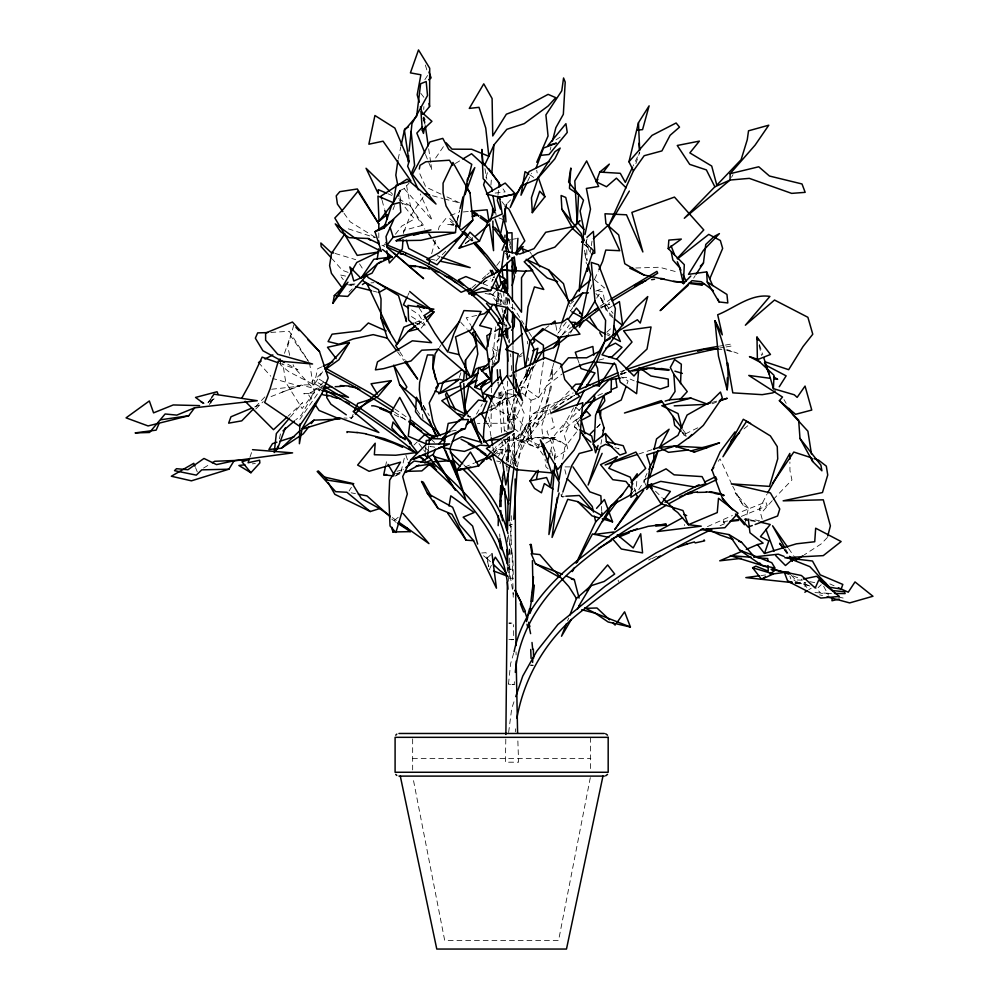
<?xml version="1.0" encoding="UTF-8"?>
<svg xmlns="http://www.w3.org/2000/svg" width="999" height="999" viewBox="0 0 999 999"><rect width="100%" height="100%" fill="white"/><g stroke="black" fill="none" stroke-linecap="round" stroke-linejoin="round"><path stroke-width="0.75" stroke-dasharray="5 3.75" d="M378.796 237.874L378.796 231.643M507.542 381.231L507.879 430.644M509.652 540.571L509.69 569.318L511.238 569.23L509.815 569.155M509.69 569.318L509.715 563.211M513.449 440.447L513.161 421.216M514.61 461.113L514.622 447.714M528.483 425.249L528.084 423.876L529.707 425.224M496.615 303.421L496.64 298.738L499.488 293.419M514.635 447.477L514.685 440.347M514.785 461.063L514.835 453.858M511.226 520.716L511.288 515.472M491.346 404.957L491.008 426.486L488.336 416.233M491.533 392.644L491.608 388.024M513.474 467.32L513.498 453.896M507.33 541.995L507.467 534.365M505.806 739.11L505.432 762.2L518.581 762.2L517.807 739.235M511.126 526.598L510.976 540.584M552.235 373.901L552.072 367.407L551.398 379.22M805.007 586.763L805.144 582.654L795.154 582.941M498.039 302.085L498.663 293.531M510.951 554.882L511.163 548.863M528.334 360.602L528.434 357.942M501.011 398.439L501.048 397.427L499.987 397.939L501.011 398.439L500.549 392.132L500.849 395.841L500.761 394.767M532.479 665.222L530.519 665.159L533.266 665.284L532.479 665.222L532.617 662.437M497.802 301.985L498.414 293.431M423.738 109.49L423.888 106.581M425.624 451.298L425.874 446.665M636.775 481.368L636.338 488.986L633.329 491.845M531.655 440.184L531.63 434.652M596.84 427.609L600.012 424.413L600.199 421.391M566.108 445.179L560.626 441.483M552.36 379.333L552.709 373.926M403.434 233.466L403.658 230.357L422.102 225.462L424.812 229.133M490.934 185.052L491.508 177.335M522.29 393.094L530.968 400.249L527.584 442.507L546.853 385.639L561.962 374.051M554.682 460.064L555.344 452.41L546.928 431.281L554.333 427.435L548.688 404.807L541.645 426.098L543.056 439.66M492.182 364.922L495.229 332.879M495.367 331.356L495.804 326.773M513.636 653.284L510.639 663.561L508.479 684.09L514.148 684.677L514.435 681.605M497.452 297.515L498.501 288.998M498.039 194.73L498.501 190.31M428.184 450.249L428.708 445.879M515.297 731.842L515.659 728.795M526.61 369.543L525.586 375.774L526.66 375.999L528.071 366.97M508.628 732.467L511.738 708.366L514.235 701.023M554.52 458.429L555.344 452.41M517.395 467.02C520.292 452.247 522.015 436.238 530.394 423.364L529.145 424.65L531.368 422.602L530.132 421.391L531.343 420.154C518.518 431.318 517.857 450.224 514.273 465.734M590.172 253.159L591.096 247.128M591.321 245.629L592.007 241.109M526.66 375.999L527.272 372.39M550.599 391.021L551.498 385.689M562.749 459.09L564.847 447.177L578.221 429.757M491.87 281.706L492.02 280.869M600.911 444.118L601.76 439.622M590.309 777.634L558.578 940.421L444.692 940.421L412.949 777.634M511.638 429.395L518.056 397.327M520.504 385.102L521.116 382.043L533.141 366.383M279.445 438.811L280.657 432.867M549.425 390.909L550.549 385.539M510.239 463.836L515.646 438.186L530.681 423.276L545.791 406.256L574.675 395.429L551.573 409.59L570.404 389.81M385.864 464.685L386.476 461.788M398.151 159.178L400.749 147.128M515.596 396.029L513.436 401.498L509.24 418.943L509.84 419.255L512.075 419.73L515.934 403.034L518.194 397.252M514.16 427.36L513.848 414.36M401.086 471.553L405.007 455.169M723.813 522.739L723.451 520.854L723.813 522.739L728.121 521.64M744.792 523.364L748.476 508.054L735.189 492.744L743.231 505.519L748.476 508.054M533.541 366.271L524.725 397.902L527.797 385.464L527.422 386.888M549.825 391.096L546.74 402.397L539.36 419.293M457.142 220.255L459.715 210.002M550.162 150.025L550.924 147.04M506.98 304.707L508.578 298.801M529.383 366.983L525.774 380.144L521.116 382.043L519.468 386.401M431.668 253.671L435.414 240.222M438.349 229.758L439.173 226.761L447.527 216.433M457.255 220.404L459.64 211.838M293.768 325.187L287.687 346.466L289.947 356.356M507.042 460.539L510.539 450.586L493.856 448.888L491.845 451.161M553.796 363.224L548.688 380.869L559.54 368.181M550.274 451.873L553.346 441.446L552.31 437.999L566.133 421.316L569.18 425.199L564.373 435.252L567.819 449.225L555.744 457.617M548.863 397.44L545.154 408.666M384.503 243.968L383.828 245.679M506.63 460.289L510.139 450.399M546.216 402.272L547.839 397.065M485.939 177.447L488.761 168.694M506.218 460.214L507.017 457.742M492.532 280.569L492.907 279.458M562.362 493.531L561.376 496.453L563.936 497.602M492.395 279.732L492.619 279.071M635.876 163.611L639.76 152.073L633.191 165.846M492.907 280.032L493.131 279.358M515.359 465.646C521.59 445.779 533.329 427.172 549.025 413.449M250.05 456.955L251.536 452.597M459.29 377.51L461.088 372.24M561.263 324.338L558.316 332.917L566.47 321.753M284.465 353.346L290.559 335.714L307.754 360.314M493.943 452.472L499.338 444.393L514.223 433.354L506.181 443.144L493.943 452.472L496.028 446.528M492.907 365.259L496.878 354.183M627.022 383.891L628.084 380.956L621.503 376.96M511.838 464.635C521.59 433.791 544.23 407.367 573.151 392.907M393.032 209.665L394.543 205.557M403.896 231.893L409.29 217.957L425.174 193.806M520.454 391.471L523.264 384.253L531.643 369.393L535.389 364.76M587.162 238.886L585.751 242.495L590.159 253.022M519.368 386.463L529.645 367.482M567.582 620.854L568.681 618.056M539.41 443.981L537.837 447.952L517.707 440.422L510.464 434.802M353.122 414.31L351.411 418.394L343.993 417.982M522.964 401.998L515.359 419.717L505.182 389.847L509.203 423.214L477.435 423.364M209.428 404.558L212.3 398.077M531.406 367.445L525.774 380.144L533.304 366.546M592.17 284.678L590.309 288.811L594.555 289.872M594.63 279.183L598.339 270.929M570.579 333.054L572.439 329.058M407.829 295.454L409.078 292.794M493.169 277.759L494.293 276.673L494.305 277.397L493.668 277.035M527.547 181.493L531.48 173.252M645.841 485.289L643.793 480.157L647.015 473.414M576.186 406.93L570.142 419.418L580.943 408.416M491.358 565.322L489.385 569.393L492.145 570.429M499.475 299.438L501.398 301.211L501.835 300.324L499.9 298.539M496.765 453.946L509.702 450.299L515.646 438.186L518.219 438.773L530.681 423.276M499.999 463.736L501.923 459.865M502.559 458.578L507.067 449.55L516.895 466.87M542.882 413.648L537.35 424.188L536.101 423.464L538.748 418.781M762.2 519.155L759.377 508.978L766.932 494.268M573.601 407.804L560.277 432.217L579.507 417.033M731.53 177.322L733.004 174.613M210.739 403.296L213.549 398.164M507.467 259.528L509.69 255.619M309.478 362.774L314.423 392.295L301.436 414.96L295.667 419.942M476.486 414.098L482.355 403.946M545.791 406.256L533.104 413.598L518.219 438.773L524.15 413.111L515.009 394.218L494.418 408.254L507.305 414.872L508.991 430.494M596.703 298.127L599.063 294.156L606.093 310.09L612.737 316.258M499.163 338.299L497.115 341.67L497.877 351.411M638.773 489.685L646.94 476.71M424.862 79.67L428.196 74.525M349.051 491.021L351.411 487.375M693.631 278.122L695.267 275.599M322.327 386.825L299.837 419.38M488.848 410.352L496.128 407.567L506.068 396.903L510.139 429.345M439.41 347.402L441.108 344.83M255.756 409.003L263.261 401.598M572.852 307.492L570.404 311.101L569.667 305.582M435.651 158.017L443.481 146.566M546.853 385.639L538.548 397.739L530.968 400.249M562.362 334.952L569.318 324.85M498.339 456.168L499.937 453.908M579.795 419.617L574.55 427.023L577.859 430.032M210.839 398.676L207.655 403.171L205.07 402.697M718.256 461.301L720.042 458.816L732.042 484.815M314.423 392.295L302.135 408.554L285.776 382.392L282.804 363.474M496.815 265.459L500.387 260.727M395.454 234.228L401.773 226.049L414.485 218.993L398.376 198.976M421.191 328.097L425.761 322.315M491.333 359.815L496.853 352.897M495.467 291.209L491.745 295.766L498.089 303.334M211.413 398.601L207.655 403.171L216.284 397.465M290.484 416.933L302.597 402.672L288.049 416.183M264.872 396.915L254.533 407.817M772.239 500.661L762.249 511.975L759.377 508.978M773.238 499.525L791.932 479.945L789.959 470.641L789.884 462.025M353.396 416.171L351.411 418.394L347.565 415.734M400.112 190.497L404.158 188.611L409.016 183.192M507.492 203.234L510.564 199.862M490.497 359.64L496.74 352.872M521.828 441.371L520.654 440.884L521.016 442.232L530.332 438.037M827.397 537.437L821.253 543.856L804.345 554.807M349.063 292.083L352.272 288.861M436.051 260.876L446.79 250.175M414.023 445.017L417.37 441.77M596.99 427.335L600.012 424.413M818.094 587.674L821.24 584.702M518.956 356.168L524.587 350.911M620.279 373.988L624.737 369.83M323.751 382.018L314.81 390.322L294.218 367.445L293.094 364.685M488.748 566.633L486.825 558.354L490.959 554.57M606.768 332.217L611.388 328.009M570.404 303.946L573.751 300.974M499.4 339.648L497.115 341.67L499.6 339.81M472.028 287.637L476.623 283.666M482.38 278.721L485.826 275.749M486.975 274.762L489.273 272.777M490.347 411.113L504.77 398.876L516.183 395.104L504.47 392.957L496.128 407.567L492.669 402.572M562.325 334.677L571.478 327.197M482.979 283.516L487.612 279.658M568.344 333.216L572.927 329.483M553.683 409.602L563.011 401.91L573.876 395.991M743.943 428.921L748.351 425.287M398.239 517.282L393.469 521.153L396.241 522.564M493.893 454.757L500.861 449.113L501.885 456.58M465.247 243.319L472.564 237.525M396.178 475.174L403.334 469.518M545.267 328.509L548.938 325.686M579.67 417.457L576.061 420.254L574.55 427.023L578.508 429.083M416.633 325L424.063 319.393M417.495 324.425L423.464 319.98M465.309 243.631L472.714 238.212M452.684 224.65L447.44 224.375L453.608 225.374M600.049 306.293L611.126 298.888M600.998 308.279L609.565 302.585M555.981 139.86L560.988 136.576M612.15 306.218L606.093 310.09L603.034 291.983L595.966 290.222M808.653 589.822L811.2 588.224M203.521 468.081L209.753 464.298M455.357 163.486L461.588 159.74M540.496 446.366L537.837 447.952L516.87 438.673L505.157 439.498M545.816 443.181L555.132 437.637L534.228 437.599L517.707 440.422L503.833 439.91M482.904 282.655L490.646 278.172M528.084 424.962L529.02 424.425M488.948 407.879L504.77 398.876M648.613 560.014L651.323 558.528M322.427 386.351L308.004 393.956L313.112 401.573M684.64 524.562L684.465 525.524M643.793 480.157L646.578 478.746M707.417 526.635L732.379 515.509M697.752 427.809L683.516 434.827L682.03 432.192M652.185 558.503L658.741 555.269M620.704 374.8L626.011 372.277M521.016 442.232L529.532 438.748L542.232 437.35M519.355 357.03L522.002 355.781M394.992 476.123L402.035 472.802M600.511 307.392L609.74 304.133L602.11 306.506M321.79 366.833L317.62 368.768L314.185 384.752L300.949 384.99L269.118 397.315M720.117 525.686L727.122 522.577M597.889 395.504L604.707 392.557M464.81 467.07L474.5 462.962M254.633 406.955L261.588 404.058M741.258 516.421L767.207 505.706L765.783 501.985L739.335 512.599M414.835 322.702L423.089 319.33M712.162 403.771L716.37 402.185M595.691 291.109L604.47 287.887L594.005 279.221M450.349 215.409L458.828 212.35M620.554 371.665L624.912 370.142M621.603 374.088L627.372 372.078M516.458 395.092L503.334 399.563L496.103 397.402M318.244 390.384L320.679 389.26M281.955 392.108L299.837 386.138L300.949 384.99L320.267 390.022M638.761 453.996L651.935 449.7M620.766 374.051L626.023 372.515M712.349 402.36L716.82 401.136M598.963 360.102L606.293 358.154M396.978 471.253L402.872 469.68M508.641 375.949L512 375.911L511.276 364.061M510.139 376.398L512 375.911M501.835 300.324L500.924 300.549L501.398 301.211M476.748 315.422L466.208 317.769L470.979 325.462M533.104 413.598L550.149 409.89M512.025 389.41L504.782 390.959L503.459 386.588M520.716 387.55L523.613 386.925L538.548 397.739L543.556 360.676M451.573 431.118L456.143 430.269M723.226 521.803L727.684 520.966M719.355 346.141L723.85 345.354M725.361 345.08L731.355 344.018L731.705 345.966L725.674 347.015M719.63 348.064L724.163 347.277M507.679 240.122L510.601 239.61M512.062 239.36L516.446 238.611M621.815 377.934L626.073 377.297L634.19 380.844M761.038 575.561L765.596 574.949M252.36 463.848L255.357 463.486M495.117 193.069L505.132 191.908L501.685 187.025M271.628 389.248L299.837 386.138L272.827 378.509M395.392 473.526L402.684 472.739M463.299 211.95L469.255 211.413M541.495 438.698L555.132 437.637M481.668 552.984L486.076 552.684L488.786 566.358M349.987 284.29L355.981 283.891M370.954 282.879L373.951 282.68M270.816 332.417L289.235 331.293L308.629 361.463M564.373 496.291L561.376 496.453L560.514 490.821M303.958 393.681L309.615 393.394M509.353 578.296L513.274 578.246L509.353 578.296L509.053 566.62M508.928 639.622L513.698 639.61L513.598 624.637M511.138 639.735L513.698 639.61M635.776 268.007L659.54 267.245L678.109 272.277M795.316 582.979L805.893 582.867M309.702 393.119L313.399 393.107M570.042 466.883L564.16 466.883L565.971 474.238M511.888 623.114L508.853 623.126L513.761 623.251M412.425 758.528L590.834 758.528M831.493 593.406L820.878 593.294L814.672 586.663M802.272 580.194L793.681 579.845L799.1 583.94L796.378 583.566M744.655 518.831L749.25 519.068M814.947 592.607L831.118 593.431M745.953 520.417L749.025 520.591M349.85 284.665L354.158 284.915M744.155 519.542L747.252 519.767M796.74 583.354L804.145 583.903L809.889 586.013M434.328 446.99L429.92 446.578L434.215 447.377M719.055 349.338L721.927 349.625M794.942 582.904L804.145 583.903L808.703 589.959M750.486 520.754L757.854 521.753M542.844 436.738L557.504 440.122M485.089 293.444L491.121 294.63M525.586 375.774L526.723 375.949M512.075 684.352L514.148 684.677M508.479 684.09L510.539 684.415M415.097 323.239L425.187 325.162L418.743 314.485L409.815 308.803M809.789 581.655L815.808 582.817M351.136 492.807L355.444 493.643M755.119 519.93L759.665 520.841M795.192 582.729L808.678 585.451M838.261 597.015L843.518 598.101M496.69 461.014L499.737 461.65M509.24 418.943L512.075 419.73M345.567 276.086L339.61 274.837L343.294 279.67M727.172 350.462L733.703 352.197M430.182 259.041L437.587 260.627M725.911 349.862L730.132 350.786M727.297 349.862L730.119 350.487M749.787 519.73L758.553 521.765M512.962 414.535L513.761 414.722M547.677 437.987L551.348 438.873M346.99 284.49L352.772 285.964M373.027 291.084L377.372 292.183M467.47 416.321L470.342 417.045M488.898 293.144L496.915 296.316M432.467 195.754L442.694 198.464M444.155 198.851L460.214 203.122L446.466 196.691M819.555 594.817L822.564 595.616M496.391 303.184L502.272 304.907M511.088 307.48L514.035 308.341L523.963 324.225M452.297 224.363L453.671 224.775M335.065 253.434L355.719 259.653M422.802 118.394L425.412 119.231M402.547 203.496L410.477 206.119L425.312 228.034M348.301 228.808L375.162 237.712M615.009 447.577L619.068 448.951L616.146 445.654M551.336 437.874L561.188 441.683M279.308 363.186L297.914 369.755L285.814 363.174M437.375 255.744L440.222 256.78M733.853 351.923L737.974 353.446M348.114 272.402L342.345 270.267L332.267 258.991M504.083 324.538L506.73 325.549M499.063 217.944L504.47 220.092M490.659 294.031L499.025 298.701M793.069 575.911L801.76 579.37M556.893 440.609L560.651 442.12M482.917 283.679L491.421 287.225M387.862 193.731L391.97 195.479M829.857 583.891L834.103 585.814M539.023 445.067L534.865 443.156L515.834 414.985L508.329 414.597L512.974 427.634L536.525 445.641L543.294 455.144M440.959 194.118L425.824 187.05L418.806 171.503M381.905 245.167L384.665 246.503M394.23 414.56L400.099 417.507M606.83 334.64L609.54 336.014M466.895 414.96L470.816 417.008M400.224 416.745L407.018 420.417M686.201 436.351L683.516 434.827L682.792 432.005M322.415 385.252L313.037 379.82L311.788 382.105L322.502 388.324M528.084 423.876L529.333 424.612L528.459 424.076L529.682 426.698M536.101 423.464L537.35 424.188M375.249 237.362L350.137 221.815L343.781 212.949M323.476 381.83L316.883 377.747L322.989 371.153L314.185 384.752L288.736 371.703L280.632 364.947L280.344 361.938M411.413 316.533L425.187 325.162M398.738 198.626L410.477 206.119L422.102 225.462M607.404 333.179L610.002 334.84M529.994 174.937L533.716 177.422M391.695 519.093L395.417 521.603M394.767 408.941L408.379 418.306M584.203 244.256L589.947 248.227M394.605 412.1L406.918 420.716M392.295 517.557L397.352 521.153M496.553 350.811L491.62 347.09L496.116 359.615M497.677 382.854L498.189 382.492M575.474 407.317L580.019 410.764M504.42 430.107L509.253 433.866M483.516 555.719L490.284 561.238M613.224 317.894L609.652 315.035L600.362 297.49L595.904 293.631M583.99 244.293L588.811 248.202M425.112 447.839L428.546 450.711M471.328 239.585L472.877 240.896M454.245 224.613L449.175 220.205L450.149 219.48L449.75 218.644L453.758 222.215M470.741 239.485L472.277 240.821M682.317 432.117L686.688 435.951M505.869 465.359L509.29 468.381M432.267 440.409L434.54 442.42M548.064 468.793L545.879 466.758L545.092 459.228M505.494 253.346L509.989 257.542M486.825 558.354L491.221 562.449M463.773 464.822L466.021 466.958M655.481 491.208L662.175 497.614M469.393 236.613L474.088 241.258M468.681 238.212L471.503 241.009M390.584 192.158L392.707 194.343M589.572 246.553L585.751 242.495L589.797 247.203M460.789 322.315L467.107 329.183M258.479 362.5L270.779 376.223M791.308 575.174L799.1 583.94M404.158 188.611L432.242 220.304L420.267 193.968M503.296 439.672L506.181 443.144M784.203 549.063L789.734 555.993M600.362 297.49L612.999 313.336M501.873 201.636L504.757 205.319M420.829 93.357L424.325 97.89M418.968 443.643L422.702 448.638M423.638 449.887L425.499 452.397M397.44 351.81L403.871 360.489M428.421 234.028L432.03 238.936M432.929 240.16L439.248 248.739L433.166 239.648M682.729 429.495L687.125 435.477M784.115 549.637L788.636 555.968M788.548 548.501L793.88 556.081M416.958 410.102L421.278 416.471M428.808 233.192L432.292 238.349M529.857 251.773L531.518 254.283M419.118 307.954L423.326 314.36M399.9 351.96L404.957 359.715M579.27 425.199L576.061 420.254L579.233 426.873M359.553 263.861L363.486 270.117M528.921 332.168L532.23 337.462M487.15 423.289L489.435 427.035L491.258 437.749M423.426 405.569L429.32 415.621M783.99 399.588L786.201 403.371M743.231 505.519L732.679 486.188M785.439 548.838L789.222 555.619M823.651 586.251L828.446 595.154M467.894 414.523L469.205 417.295M423.276 405.706L426.186 412.637M195.529 467.594L197.278 471.865M509.378 244.28L510.514 247.065M425.487 154.433L431.83 170.08L430.931 163.998M634.29 488.099L635.814 492.207M423.276 119.693L425.199 124.887M618.056 580.032L618.618 581.593M789.859 576.061L790.833 578.846M577.659 359.066L579.083 363.137M405.869 455.144L407.917 461.014M508.279 340.247L509.215 342.994M759.415 344.505L762.811 354.845M530.032 425.936L530.719 428.496M425.374 65.06L427.385 71.816M497.814 291.758L501.061 304.108M584.353 250.25L586.875 260.364M500.574 293.057L503.359 303.946M423.251 117.22L425.274 124.688M382.093 200.362L384.365 208.866M509.752 240.297L510.926 244.792M551.498 450.799L553.384 458.091M759.09 345.579L761.563 355.457M508.966 299.126L510.364 307.742M508.728 298.239L509.702 302.66M501.96 308.304L502.859 312.487M508.266 238.286L510.489 248.901M508.241 535.014L512.974 558.291L513.249 576.71M506.431 297.452L507.842 305.969M530.044 428.908L531.368 437.237M399.812 195.729L400.949 201.598M406.518 185.364L410.477 206.119M555.844 325.312L557.454 333.991M536.7 170.292L537.175 172.939M484.952 168.619L486.825 179.221M424.238 117.957L425.437 124.813M492.819 446.928L493.606 451.523M508.666 567.17L513.299 594.28M530.057 428.134L531.406 436.738M495.641 212.337L496.116 215.359M507.23 254.383L508.029 259.565M509.577 254.47L509.977 257.068M423.963 116.883L425.087 124.475M428.683 148.801L430.706 162.475M584.927 253.296L586.363 263.773M527.31 341.258L527.647 343.881M504.57 322.34L505.157 326.898M422.427 414.373L423.014 419.006M509.315 339.21L509.627 342.282M504.383 431.468L501.623 389.498M505.069 438.911L506.393 460.452M510.564 353.946L510.776 356.805M499.475 392.545L499.687 395.417M507.017 471.141L506.468 462.013M499.662 533.99L499.875 536.825M498.776 392.57L501.56 432.992M498.064 381.893L498.451 387.987M502.01 440.397L502.884 458.816M601.485 506.443L601.835 512.524M506.605 324.787L506.768 327.759M510.052 522.352L512.15 556.805L513.236 597.215M508.029 567.694L508.703 581.593M304.071 393.344L304.108 394.031M503.646 291.271L504.22 304.658M509.215 436.588L509.702 450.299M505.731 297.502L505.869 302.11M586.488 240.996L587.075 260.664M505.794 302.247L505.869 304.945M512.937 345.629L513.011 350.224M513.648 390.097L514.947 465.284M507.13 253.209L507.217 260.04M516.058 651.847L516.096 654.957M507.092 252.859L507.155 259.091M512.487 304.146L512.549 310.289M509.69 549.013L509.752 554.882M507.929 436.813L508.054 461.6M516.033 373.376L516.046 376.473M507.292 566.645L507.317 571.278M507.48 297.902L507.504 305.569M590.609 737.324L590.609 769.904M412.662 738.885L412.662 769.904M508.141 443.506L508.104 462.087L508.141 443.506M511.113 524.213L509.028 525.249L511.5 526.273L513.586 525.237L511.113 524.213"/><path stroke-width="1.5" d="M378.783 248.801L377.16 259.303M378.783 244.118L378.783 240.996M378.796 230.082L378.808 223.838L357.342 188.973L339.81 191.671L336.238 195.854L337.425 204.096L342.869 211.688M499.712 506.68L500.724 485.826M507.542 376.573L507.554 345.529M423.514 113.836L429.582 106.481L429.707 68.244L418.506 49.95L410.414 72.877L420.879 74.775L417.182 94.805L419.205 102.273M496.578 309.653L496.603 304.982M498.176 525.649L498.389 515.609M396.528 350.574L387.35 338.174L380.819 317.694L381.031 298.913L378.571 289.673L366.608 283.004L390.322 332.829M765.421 361.925L788.661 369.692L803.046 346.528L812.774 334.228L807.891 317.295L774.525 300.037L745.366 325.212L769.917 296.403C750.724 293.444 734.452 308.142 717.682 314.772L722.277 334.865L714.947 320.691L718.468 356.119L727.135 389.785L727.309 377.784M727.484 365.784L727.522 362.787L732.804 392.857L762.175 394.667L772.876 392.882L775.124 390.921M491.421 400.337L491.496 395.716M491.633 386.488L491.92 368.032L498.451 361.563L502.572 331.78M533.429 576.835L532.529 592.907M730.144 173.689L730.057 180.032L684.303 218.269L714.847 186.801L730.057 180.032L749.3 178.359L791.645 193.381L805.169 192.345L802.01 183.966L769.455 176.024L758.74 166.783L730.144 173.689L755.119 145.105L768.768 125.2L748.526 130.807L747.264 139.723L741.108 159.703L716.807 185.152L711.713 166.046L689.847 152.897L699.375 141.121L677.26 145.479L689.71 164.373L706.38 169.905L714.847 186.801M409.578 449.363L409.615 446.553M409.665 443.756L409.715 440.946M507.542 529.795L508.029 500.811M505.881 734.502L507.367 582.117M585.514 403.259L593.881 400.874L611.063 391.683L611.45 378.484M455.469 232.505C435.601 231.968 414.086 230.894 396.178 240.734L420.904 240.309L455.469 232.505L456.768 221.716M513.773 519.293L517.195 468.469M653.608 461.738L653.908 452.547M654.008 449.475L656.555 438.898L669.105 429.22L659.303 447.777M500.524 494.917L501.286 485.801M614.847 334.802L636.4 307.267L647.752 296.566L640.247 323.077L637.399 319.767L618.831 330.706L604.757 341.383L577.909 389.835L596.64 361.938L604.757 341.383L605.606 320.379L595.067 301.773L591.258 262.4L598.588 264.772L615.396 308.641L613.099 335.701M680.531 383.678L681.343 364.185L674.6 359.553L670.304 367.507L673.838 374.238L687.25 391.608L680.219 399.275M770.042 378.296L748.775 375.424L782.517 397.065L779.382 400.686L795.591 414.31L811.762 410.052L805.057 386.076L797.14 397.377L794.292 394.792L773.413 388.673L774 375.312L757.392 359.69L756.98 337.113L770.479 354.47L757.392 359.69M504.895 237.475L504.994 235.115M509.228 520.816L511.413 487.012L514.023 467.17M532.617 662.437L532.817 658.254M690.809 276.011L683.416 283.629L684.303 264.673L668.219 248.576L668.831 240.097L681.33 239.073L668.219 248.576M583.828 229.433L577.197 222.128L578.571 194.605L569.467 188.436L570.841 168.032L568.593 182.068L583.503 200.212L580.107 211.014L583.828 229.433L579.133 291.321L593.394 250.612L590.534 247.565M727.135 389.785C730.906 366.009 723.089 342.744 714.947 320.691M426.049 443.568L426.223 440.484L430.619 440.222M637.025 476.785L637.2 473.738L631.018 482.417M600.374 418.356L600.824 410.776M502.297 332.617L503.434 314.46L510.701 327.06L502.297 332.617L498.663 336.613L499.987 328.396L494.717 331.293M515.959 267.108L515.559 273.152L512.387 257.992M516.783 255.007L517.907 238.361M402.997 239.685L402.347 249.013L389.385 262.949L386.788 250.861M491.858 172.715L493.931 144.942L506.83 129.321L524.25 123.639L548.189 105.981L555.769 97.677L548.126 94.356L522.714 108.029L506.368 114.198L492.744 135.951L492.107 98.539L483.766 83.841L469.293 108.404L478.996 107.33L485.751 128.084L488.861 156.294L484.428 165.584M498.451 361.563L499.425 349.55M832.217 597.852L831.967 600.749L839.185 599.088M534.328 585.114L532.592 601.448M408.079 161.713L408.641 155.657M409.066 151.099L411.963 123.651L427.522 95.542L426.186 81.531L420.629 83.754L416.658 116.234L404.458 130.382L409.003 161.588L407.654 166.259L418.381 189.822M464.435 371.728L463.611 380.382L458.728 379.108L442.982 382.292L439.997 392.907L435.139 390.959M464.847 367.395L465.522 360.177L476.473 345.204L472.677 332.655L474.975 331.606L477.822 353.858L471.778 376.611M492.032 366.446L491.171 375.612L490.834 372.54M515.297 672.389C522.827 589.747 602.572 544.118 666.358 505.182M497.889 196.204L497.415 200.612L500.437 208.966M498.813 187.362L499.275 182.942L482.892 162.288L481.843 149.425L483.154 178.671L491.77 188.124L492.257 191.146M274.226 452.535L276.336 433.578L289.473 418.119M593.881 400.874L594.58 394.83M435.689 449.088L433.129 454.545L427.322 457.517L428.009 451.698M428.883 444.43L429.582 438.611L450.112 431.618M516.933 718.144C524.313 675.986 547.939 636.613 582.155 610.701C621.803 578.433 665.571 551.386 711.7 529.42M696.091 274.325L703.471 262.937L705.756 244.455L714.098 236.501L719.417 233.616L703.421 250.337L688.511 274.325L706.643 271.89L712.712 285.602M557.23 497.652L552.072 537.425L567.757 499.338L577.734 501.623L601.835 515.621M558.016 491.533L559.203 482.355L552.784 470.217M552.659 471.965L550.599 487.025L546.59 477.534L529.994 480.919L534.515 488.449L541.446 492.807L544.368 483.566L552.959 489.073M397.827 160.689L395.829 175.175L397.814 185.452M512 322.302L513.261 313.124L514.597 316.146L514.223 326.511L511.613 330.244M501.873 485.926L502.947 478.146M554.932 463.524L548.901 534.527L559.103 493.007M647.14 486.401L650.224 465.434L646.678 454.895L674.575 446.116L706.668 447.827L719.542 442.807L691.083 450.899L694.605 451.998L706.668 447.827L702.085 448.376M588.548 263.711L587.4 271.253L587.312 268.232M789.535 557.242L792.257 561.038L792.494 559.452L790.659 557.142M500.387 501.523L502.822 487.599M530.944 601.148L532.892 585.202L532.417 560.614M449.013 506.031L450.761 495.854L474.138 512.512L463.136 517.195L472.602 526.048L477.672 544.068M525.549 366.795L529.92 341.508L542.669 328.621L558.828 337.375L579.969 334.141L567.594 318.406L562.087 322.527L542.432 324.962L525.599 331.506L527.996 306.943L534.428 286.925L543.781 289.473L529.258 265.884M561.962 463.561L559.065 479.932L554.907 463.911M530.019 609.003L531.368 601.398M332.917 303.346L334.328 295.567L347.952 282.218L332.917 303.346L356.78 262.437L378.771 251.923L357.23 255.394L334.827 218.007L343.581 208.891L357.929 191.271L378.808 223.838M602.322 436.638L604.008 427.659L598.513 410.052L604.82 400.874L603.896 395.454L595.579 415.272L594.268 442.22L605.431 433.566L615.172 444.555M424.55 127.897L423.464 133.404L422.34 130.407L420.941 111.563L431.943 121.329L422.34 130.407M419.293 169.031L420.03 165.335L425.811 161.776L449.438 160.215L452.722 165.447M445.766 435.626L443.344 447.827L449.837 448.876L465.671 499.488L451.448 460.639L433.753 461.825M446.378 432.579L448.189 423.426L459.065 421.366L478.509 400.037L486.95 401.311L482.592 412.088L466.108 424.925M506.468 204.37L500.412 234.665L495.142 219.093M518.356 395.791L519.58 389.685M501.635 494.605L502.997 487.799M275.699 451.598L277.947 446.228M502.36 477.909L503.658 471.64M536.376 479.383L538.249 470.329M509.927 465.347L505.794 484.965L502.297 459.565M602.959 776.111L566.483 949.05L436.775 949.05L400.299 776.111M393.581 475.949L383.716 474.787L385.552 466.121M401.074 145.617L404.657 129.033L408.441 126.948M500.661 494.468L502.16 487.524M583.379 241.97L584.028 238.986M584.989 234.503L590.496 209.116L586.376 188.449L598.651 186.438L586.65 160.939L574.812 180.869L577.197 222.128M530.207 613.161L531.093 609.065M428.996 264.098L429.882 260.302M534.989 360.264L537.887 348.276L532.592 350.774M629.333 191.059L608.678 225.762L633.453 170.829L628.97 161.763L638.473 122.69L649.113 105.844L642.557 129.62L637.674 130.082M465.784 188.336L466.908 183.841M467.657 180.844L471.765 164.335L448.813 149.5L442.782 138.386L429.945 141.933L412.45 174.35L436.001 204.046L407.117 179.121L380.956 196.104L381.718 198.951M460.077 208.529L463.024 196.815M405.706 253.409L405.644 254.27M552.447 141.059L555.869 127.622L563.336 114.311L565.209 82.105L563.561 77.984L561.775 90.784L545.904 114.897L548.051 136.014L536.738 162.275M490.422 220.991L492.757 212.013M827.771 535.988L830.394 525.861L823.288 499.812L783.141 500.836L822.464 492.544L827.734 475L826.323 466.146L818.468 460.064L814.11 458.641M498.014 325.512L498.801 322.527M506.181 307.667L504.595 313.586L504.47 310.614M512.162 285.477L514.547 276.598L512.125 266.109M529.782 365.522L534.19 349.438L529.957 340.085M529.595 608.666L526.448 619.842M723.576 495.766L723.776 495.029L718.656 493.419L709.752 491.658M526.523 621.565L527.797 617.107M554.22 361.75L559.328 344.106L557.991 336.875M514.073 651.823C522.452 610.464 552.722 578.721 585.489 554.295C609.365 534.977 635.064 517.907 662.312 503.696M547.19 462.3L549.837 453.359M649.4 477.897L658.179 450.537M485.002 180.369L483.591 184.74L494.692 212.687M537.437 179.895L531.468 197.752L532.305 212.637L544.93 196.766L538.136 176.998M598.076 445.417L595.604 452.809L591.683 435.989L579.82 429.782M603.021 430.619L604.008 427.659M562.849 492.082L571.64 465.821L579.233 453.484L592.245 450.087L581.43 432.392M383.916 228.122L391.895 204.67L399.962 202.41L400.811 212.175L383.916 228.122L374.987 231.693L381.318 251.398L354.121 237.487L335.239 223.876L340.472 231.543L348.951 237.662L368.082 238.499L379.133 243.831M249.55 458.404L248.077 462.774L259.64 460.214L259.852 462.937L250.911 472.739L238.886 465.484L244.88 464.76M515.746 696.615L522.764 676.061L536.775 651.186L557.904 624.475L605.232 586.138L627.896 570.304L656.081 552.922L703.383 528.646M561.75 322.902L569.105 301.436L582.692 293.019L588.436 292.819M532.305 212.637L539.71 191.196L544.93 196.766M746.315 549.4L757.504 544.592L764.485 553.471L768.83 540.996L760.451 536.638L770.229 524.487L760.014 522.102M441.895 438.886L465.272 428.559L468.444 419.568L459.49 419.692L441.895 438.886L429.582 438.611M625.961 386.825L621.203 400.037L596.828 412.437M464.997 194.705L474.8 167.595L467.295 179.283L466.633 186.001L463.623 197.515L459.74 226.785L455.669 226.111M398.089 195.966L400.112 190.497L393.306 202.685L379.021 221.278L377.947 196.079L393.306 202.685L396.241 185.215L410.951 181.019L383.067 141.196L368.868 144.206L374.925 115.509L394.867 128.084L409.003 161.588M536.226 167.645L543.456 148.077L556.406 143.144L548.026 145.454L565.921 123.689L567.245 132.467L549.013 154.508L540.009 155.419M449.837 448.876L455.069 434.765L461.688 428.858M626.111 187.824L616.42 178.159L606.493 186.751L596.178 181.718L599.762 172.078L609.34 164.111L603.196 172.328M277.335 449.2L285.377 427.897M502.122 250.187L507.205 237.325M566.483 623.651L561.513 636.238L571.353 619.455M569.792 615.259L576.411 598.476L590.971 585.726L604.133 581.48L614.685 574.013L607.654 564.959L593.031 581.905L586.863 590.784M321.803 393.856L328.209 377.859L319.518 351.623L292.432 322.028L265.609 333.017L265.622 340.222L277.747 354.308L312.562 364.011L278.384 361.001L269.992 389.123L264.66 402.485L299.4 426.148L321.803 393.856L302.11 428.559L299.4 443.731L299.837 423.963M411.126 173.963L414.597 165.422L411.101 131.294M709.864 278.596L722.652 248.414L720.341 240.509L708.778 234.39L677.522 258.866M354.258 411.6L357.667 403.446L370.429 399.388M602.11 453.359L588.136 485.014L600.349 447.102L605.569 444.368L612.312 446.653M532.654 364.623L537.649 353.346L553.671 347.602L568.793 335.327M493.931 144.942L488.861 156.294L471.653 149.263L452.035 149.151L446.091 142.745M479.47 241.184L469.992 232.155L459.14 248.152L479.47 241.184L488.973 219.792L502.235 214.011L499.438 197.278L486.463 194.081L505.194 183.067L515.322 193.856L510.239 207.492L520.991 186.026L537.337 178.896L554.882 158.816L560.177 148.077L554.969 151.711L537.337 178.896M159.028 423.651L156.131 430.144L135.127 432.904L149.538 432.48L165.11 413.986L176.811 415.122L194.643 407.804L257.255 400.699L214.023 394.18L211.638 397.552M598.95 269.555L602.659 261.301L605.794 250.062L619.792 250.712L608.066 225.362L593.369 238.574M729.482 506.83L722.489 498.464L712 469.992L720.192 451.748L735.039 431.868M573.064 327.734L575.536 322.415L571.053 322.315M407.192 296.778L403.434 304.732L408.541 307.992M347.053 432.567L346.965 431.668L357.267 432.617M573.526 568.818L572.215 571.59L574.388 567.544M576.123 563.299L595.679 521.865L623.051 493.593L629.245 484.902M526.898 182.867L520.991 195.217L525.024 171.628L528.746 174.113M632.529 167.22L625.299 182.367L620.292 173.314L599.762 172.078M648.938 469.355L657.954 450.462M490.696 290.609L501.161 268.881L514.273 256.93L515.959 271.353L502.822 269.942L524.088 271.216L532.754 270.679L524.188 261.726L537.599 252.922L554.895 247.14L580.032 220.592L573.601 226.548L545.704 232.28L533.99 248.689L519.817 254.033L504.058 251.099L501.336 269.992L485.464 278.221L468.993 293.768L490.696 290.609L481.98 287.675L468.993 293.768M410.739 459.89L402.684 476.623L407.33 493.931L395.879 532.504L390.035 525.949L388.898 498.763L389.672 480.219L400.512 462.15L369.068 471.291L357.63 465.072L375.199 443.231L374.35 454.745L395.754 455.244L417.32 452.397L405.544 437.038L390.397 413.611L399.75 397.402L410.489 417.632L408.266 436.226L426.561 444.13L449.687 443.893L410.739 459.89L426.561 444.13M576.86 405.544L584.253 390.297M585.601 387.525L595.042 372.964L580.993 368.569L579.557 364.498M492.682 562.599L495.317 557.155L506.231 572.989M767.619 492.932L789.822 453.421L789.859 459.153M500.911 290.746L506.618 280.095L498.588 275.112M468.444 383.254L467.02 385.914L478.009 373.176L460.114 383.017L465.059 414.061M471.99 376.598L476.261 368.631L486.688 365.509M577.297 562.162L592.507 533.903L608.866 537.412M241.845 398.027L249.188 384.815L262.125 357.13L277.872 362.687M499.325 273.813L502.285 268.619M571.503 301.086L577.385 290.821L590.459 280.182M483.816 401.411L487.487 395.067L491.808 401.323M577.41 609.128L579.682 605.257M583.379 320.579L579.445 327.197L590.759 274.475L588.036 264.598M585.726 316.621L595.142 300.761M578.808 606.043L590.971 585.726M336.201 358.629L327.485 347.265L349.363 342.495L338.873 359.765L325.437 369.405M535.576 362.699L543.918 349.088L559.54 340.259M194.942 466.171L193.781 463.311L171.341 476.236L191.421 480.831L228.896 469.205L234.066 460.801L292.607 452.872L252.522 449.687M493.056 304.208L479.645 325.574L491.52 328.696L486.725 348.127L491.083 381.106L480.694 386.95L483.491 383.691M651.835 468.918L653.458 466.333M779.245 386.775L786.138 375.861L765.758 365.159M575.511 394.143L582.217 383.816L575.624 384.315L571.44 388.711M593.106 385.339L599.275 385.914L614.26 362.887M526.173 270.604L521.528 277.685L521.503 312.2L507.542 293.456L491.421 287.225M438.561 348.688L435.152 353.808L433.116 367.132L435.589 378.971M665.172 401.086L669.53 399.8L675.049 391.508L673.838 374.238M486.351 380.631L480.357 389.56L474.85 387.287L478.933 367.432L489.36 378.771L474.85 387.287L485.976 380.157M772.427 483.566L793.805 452.048L811.213 457.704M381.256 261.326L377.472 263.773L372.028 273.164L353.783 280.994L349.825 266.895L360.964 278.259L373.838 259.278L392.207 256.893L382.555 249.538M573.676 306.281L582.692 293.019M344.942 233.741L331.481 253.471L329.595 265.634L331.431 273.326L342.357 288.087M553.671 347.602L561.488 336.226M405.132 389.523L406.868 387.038L393.718 365.147L399.65 384.665L416.084 408.828M618.831 330.706L601.997 354.832L617.394 359.503L633.978 376.024L638.623 370.554L636.613 393.706L620.229 382.205L615.509 364.198L596.64 361.938M529.994 480.919L536.85 471.241M580.669 418.381L583.279 414.672L580.881 416.533M633.453 170.829L644.168 155.719L661.912 150.911L670.092 135.315L679.52 127.135L676.111 122.989L652.01 135.389L628.97 161.763M616.883 622.689L624.612 611.813L630.419 627.01L608.166 622.002L595.229 613.186L584.865 607.892M712 469.992L713.786 467.507M568.281 319.268L576.435 308.104L582.529 315.185M643.643 490.272L614.697 529.645L637.487 496.266L635.714 493.993M595.129 397.465L583.416 413.361L595.004 399.076M602.372 521.665L617.657 500.911M620.354 497.252L623.051 493.593M371.653 405.844C375.986 404.995 385.589 410.539 391.446 412.599M596.178 181.718L597.926 179.37M199.563 405.619L173.252 404.945L153.571 412.862L149.338 400.961L126.049 417.857L148.064 425.936L188.674 415.771L194.643 407.804M661.088 503.821L670.391 491.433L648.788 484.802L661.088 503.821L682.979 510.551L688.336 524.725L701.248 526.173L657.117 531.593L682.617 517.732M435.689 388.149L439.185 383.491L443.618 382.717M393.656 236.576L387.337 244.767L385.926 242.532M308.654 426.973L303.309 433.816L281.368 448.239L268.918 449.475L272.515 443.631L276.91 442.22M311.326 423.564L313.986 420.142L339.935 419.118L319.056 410.452L314.81 404.108M515.584 252.685L524.812 240.896L508.778 208.928L505.132 206.518M472.814 220.13L460.739 230.182L446.053 205.906L443.069 192.77L443.069 183.154L452.947 162.462L469.992 192.907L472.814 220.13L459.815 236.688L438.736 252.922L426.785 259.503L437.087 264.772L462.899 234.103L455.382 241.608M442.045 343.656L459.727 321.166M426.673 321.166L433.966 311.913L429.832 310.289M488.573 363.261L481.443 370.529M496.403 290.072L501.061 284.378L499.288 274.762M395.741 735.189L396.803 734.128M607.517 774.4L605.656 775.823M377.372 394.106L371.079 383.766L391.233 380.631L378.184 396.266L353.122 411.438L378.896 432.517L339.548 417.732L302.635 429.008M560.526 367.033L568.419 357.804L586.638 357.792L600.362 350.824M646.69 489.398L651.573 483.741L630.881 497.34L632.33 481.243L645.716 468.369L635.876 452.048L605.082 464.972L637.287 454.47M688.873 437.874L691.832 434.515M355.369 413.936L362.287 406.143L391.233 380.631M478.746 465.896L470.467 452.072L456.506 470.579L478.746 465.896L490.834 452.297M596.565 508.329L604.445 499.512L612.549 521.853L602.285 518.856M616.758 359.041L632.017 342.045L623.576 330.769L651.036 326.973L647.015 349.051L625.849 368.793M366.508 275.612L347.777 296.403L334.328 295.567M513.636 196.478L518.756 190.834L529.133 171.553L549.462 161.488M422.527 126.873L416.833 133.104L424.912 153.009M325.1 368.868L349.363 342.495M677.247 258.466L703.783 229.945L674.462 197.09L631.88 212.4L642.869 251.96L626.498 214.797L604.994 213.774L605.906 223.614L618.668 234.915L624.787 263.736L643.831 274.937L673.401 281.368L684.04 282.767M495.654 272.814L498.651 269.593M515.784 254.37L523.214 246.566L517.569 249.113M700.299 266.209L703.471 262.937M253.459 408.903L241.746 420.854L228.646 423.164L230.969 416.77L251.848 408.104M582.03 407.317L609.04 379.807L620.391 378.134M589.934 434.253L593.968 430.257M364.073 277.035L366.221 274.887M438.673 443.918L446.203 436.451M730.956 441.158L739.56 432.692M576.56 324.75L579.982 321.416M418.481 440.684L425.162 434.178L436.088 436.226L429.095 419.58M577.472 323.114L579.208 321.466M281.368 448.239L300.062 430.494M632.317 492.794L629.308 495.641L611.463 505.319L594.542 534.44L613.836 531.98M531.343 344.593L534.715 341.433L533.066 338.786M286.925 417.22L273.501 429.682L245.142 401.298M522.377 333.841L505.606 349.413L518.269 353.921L515.971 365.622L516.021 371.828M586.937 237.375L593.381 231.406L594.842 253.084L592.082 253.921M688.174 285.314L660.152 310.627L691.995 280.657L701.335 281.718L713.348 290.672M360.964 278.259L377.472 263.773L392.207 256.893M488.673 309.902L484.265 313.748L479.757 314.76M792.494 559.452L785.476 565.521L775.674 555.569M282.967 430.881L294.518 420.929M429.957 463.923L421.84 470.916L405.532 471.416M475.187 236.401L489.647 223.988M379.021 221.278L387.187 214.51M574.075 328.559L598.551 309.902M405.719 467.632L414.061 461.026L433.903 463.648L428.296 456.143M580.706 416.071L586.713 411.326L590.496 415.447L581.293 420.292L585.002 433.766M583.478 317.844L586.925 315.122M572.664 326.273L597.589 307.929M544.043 329.445L533.041 337.912L543.394 345.179L543.543 359.128M551.373 323.801L555.044 320.979L555.581 323.863M428.658 79.783L431.106 77.885L428.996 72.028M415.397 325.936L407.967 331.543L395.666 345.504L399.051 350.674M425.299 318.456L433.966 311.913M415.109 326.211L407.967 331.543L418.256 328.858M459.14 248.152L461.613 246.341M675.948 446.903L693.368 434.215L703.308 425.412L722.277 397.764L720.454 392.045L710.501 401.835L687.087 415.035L677.946 435.364L659.253 447.315L653.396 449.213M302.322 428.596L313.986 420.142M472.465 216.696L473.476 215.996L472.402 216.296M439.997 392.907L458.391 380.144L455.432 380.656M362.412 284.578L365.709 282.317M442.982 382.292L461.988 369.605L465.134 372.415M598.476 548.401L611.613 540.559M383.766 259.69L390.06 255.594M768.019 565.534L768.219 571.128L755.843 566.158L752.609 567.744L761.563 579.308L765.321 576.86M770.341 573.588L774.1 571.141L771.103 569.305L801.435 575.524L815.234 588.024L818.768 579.969L839.41 596.44L820.841 598.076L787.699 581.218L784.377 572.439L772.689 568.806M803.046 555.644L796.54 559.865L794.767 557.342M612.025 300.961L657.679 273.227L656.905 271.378L611.126 298.888M374.987 231.693L386.213 224.475M388.711 222.864L393.693 219.655L386.014 236.601L387.437 247.839L423.626 278.646L393.831 253.147M613.361 305.444L619.417 301.573L622.714 325.537L614.41 318.856M804.844 592.232L807.379 590.634M481.393 462.562L483.891 461.001M486.388 459.44L493.893 454.757L489.735 456.518M212.238 462.787L214.735 461.276L247.715 459.977L241.983 461.788L250.911 472.739M462.837 158.991L471.565 153.746L483.354 164.598M420.841 462.087L428.621 457.405M405.606 472.427L418.981 465.047M669.005 503.633L689.16 492.694L716.807 479.557L715.546 476.76L704.545 482.08M476.873 380.444L441.758 400.724L463.399 419.093M378.821 292.545L387.025 287.874L429.508 309.041M481.83 371.016L489.473 366.708M494.567 363.836L497.115 362.4M566.058 336.588L568.656 335.115M594.592 310.239L597.714 308.504M490.771 333.479L486.813 335.652L487.987 346.416M665.009 502.222L699.038 484.74M576.585 394.518L602.847 381.718L618.718 375.262M258.479 362.5L261.089 361.114M264.997 359.041L272.814 354.882M467.432 291.596L471.316 289.573M634.527 286.176L637.162 284.815M604.757 341.383L610.239 338.599M605.856 348.039L615.459 343.169L621.977 347.327L612.15 356.593L609.228 357.38M647.964 478.046L666.058 468.856L674.088 474.837L702.06 476.61L705.781 483.753L694.73 486.975L660.739 481.368L646.353 486.575M657.617 557.355L660.227 556.068M473.214 216.196L476.061 215.472M438.511 448.189L441.271 446.84M452.322 441.433L461.988 436.713L480.694 442.157M611.363 539.285L618.618 535.776M634.215 285.327L636.887 284.066M579.557 389.448L617.844 372.739M323.177 366.196L332.904 361.7M761.563 579.308L773.313 573.975L752.609 567.744M500.524 336.051L504.358 334.34M611.525 389.61L616.982 387.262L615.746 378.671M742.12 551.198L719.73 560.814L741.32 558.366M636.6 284.453L639.71 283.129M564.285 372.277L582.842 364.385L594.567 361.263M460.664 468.818L456.506 470.579L470.716 467.082M475.886 462.375L486.963 457.692M413.836 459.265L420.279 456.555M422.864 455.469L425.449 454.383M413.461 323.264L403.833 327.197L397.177 344.518L380.819 317.694M619.343 536.85L629.382 532.754M470.691 288.424L461.126 292.257L438.099 275.1L428.346 266.571M679.882 496.69L683.216 495.367M424.662 462.824L431.755 460.064M619.068 535.427L637.137 528.908M473.988 215.747L474.75 215.459M640.147 283.504L642.906 282.505M605.269 393.781L611.063 391.683M438.673 393.781L460.651 385.939M469.443 382.804L476.76 380.182M752.297 525.524L748.064 527.035L736.812 514.473M755.132 524.512L777.597 515.996L779.769 508.991L770.404 492.907L731.305 483.853L769.48 486.388L777.721 458.853L777.259 446.603L770.379 435.914L746.603 421.353L722.951 456.755L743.306 419.28L750.549 423.476M719.18 401.123L727.235 398.276L719.792 400.324M626.361 369.642C655.931 358.691 686.837 351.785 717.856 346.416M476.098 293.868L471.865 295.342L476.123 294.405M628.821 371.578L664.048 360.614L718.119 348.339M639.984 282.717L645.841 280.806M517.919 394.593L520.841 393.594M677.584 547.277L687.312 543.968M628.758 531.78L647.19 526.685M279.845 441.283L294.518 436.613M328.134 482.492L334.852 494.355L370.267 511.538L379.657 508.578L389.772 515.759M396.178 240.734L400.524 239.373M413.561 235.314L430.944 229.895L393.244 237.3L390.122 227.347M764.485 553.471L796.428 543.818L814.734 541.733L815.671 528.196L841.133 541.545L823.263 555.631L784.814 557.717L812.474 561.013L820.204 574.85L842.819 584.427L841.183 589.06L829.62 587.225L809.814 566.62L787.05 557.567M662.262 401.935L624.462 413.012L661.301 400.611L681.855 428.296M478.671 414.523L487.425 411.963M686.475 544.168L694.542 541.908M323.077 388.161L326.423 387.25M706.393 403.996L710.863 402.772M684.652 494.493L688.611 493.431M757.504 544.592L763.111 543.119L749.962 532.767L748.326 519.38M323.251 388.723L326.561 387.862M707.941 404.32L690.921 398.102L661.788 405.706L678.059 413.586L681.705 427.747M695.142 542.944L704.645 540.846L704.083 539.872M234.066 460.801L216.508 464.597L203.971 458.454L187.937 469.73L176.511 468.693L174.5 470.666L196.316 475.137L201.761 469.855L228.896 469.205M688.461 493.981L691.907 493.256M803.258 579.058L816.645 576.261L832.704 590.596L844.492 591.733L845.142 593.568L834.527 593.443M688.124 492.794L691.733 492.045M490.384 440.197L500.599 439.26M326.548 387.587L331.68 386.588M460.701 429.408L465.272 428.559M530.069 544.617L531.156 544.418L532.542 552.684M647.602 526.411L666.233 524.088M632.429 370.916L646.852 369.106M476.024 215.21L477.335 215.172M651.598 279.683L654.507 279.245M160.777 419.755L188.674 415.771M416.133 466.158L433.903 463.648M729.595 521.441L738.611 520.404M759.515 575.761L745.841 577.597L791.87 582.567M770.154 574.338L788.386 571.89L790.334 574.088M706.855 349.313L709.427 348.988M515.671 469.88L518.406 469.542M688.336 449.987L668.481 452.335L659.253 447.315L674.575 446.116L694.605 451.998M692.145 492.594L697.414 491.983M753.658 556.98L778.321 554.195L784.14 556.443M383.716 474.787L386.638 474.475M655.819 526.086L666.221 525.112M470.754 211.276L487.137 209.79L489.048 221.903M655.444 525.224L665.809 524.363M733.716 520.154L738.311 519.767M669.53 399.8L690.921 398.102M640.371 368.631L654.932 368.119M697.202 492.42L706.118 492.232M709.402 349.438L717.619 349.188M267.744 332.605L257.68 332.879L255.344 338.186L262.937 350.761L284.465 362.45M565.871 496.216L579.32 495.479L592.594 510.489M674.2 405.856L704.907 404.408M713.761 348.414L705.431 349.051L697.564 351.286M335.202 386.688L340.447 386.463M632.804 268.094L629.832 268.194L643.831 274.937M584.865 608.354L596.977 607.991L609.49 619.767M392.033 527.647L392.919 531.967L410.277 531.643L407.292 528.184L397.614 523.264M660.814 278.921L664.06 278.883L660.814 278.409M822.502 582.667L825.524 582.629M646.528 368.344L660.913 368.693M340.372 386.014L343.868 386.014M398.951 733.478L604.32 733.478M605.656 733.766L607.517 735.189M398.951 776.111L604.32 776.111M340.384 385.564L349.126 386.026M400.324 254.058L403.334 254.108M713.786 348.813L717.694 348.876M506.88 232.992L512.012 232.755L512.137 252.984M654.707 368.931L668.855 370.329M447.764 513.299L466.096 540.184L473.601 540.659L496.453 588.199L491.983 553.633M751.285 557.255L730.331 555.619L768.306 567.444M757.279 557.729L767.756 558.553L767.856 561.351M409.578 265.559L415.509 266.059M673.401 281.368L684.253 282.28M690.459 282.804L704.432 283.991M487.362 445.766L480.144 445.129L464.435 451.398L449.338 449.1M409.59 266.146L415.534 266.671M586.937 384.752L590.022 385.04M706.355 491.82L715.222 492.982M707.23 282.005L719.005 301.935L727.821 302.959L726.947 294.455L707.23 282.005L706.643 271.89M349.175 386.501L357.754 388.124M688.598 283.366L702.297 285.165L699.625 283.591M774.6 378.908L777.634 379.32L774 377.073M415.646 266.196L419.717 266.808M661.301 368.494L669.055 369.655M356.893 432.43L365.784 433.753M571.353 579.158L574.313 579.632L579.07 598.089M468.306 421.89L471.341 422.377M754.682 557.217L741.533 542.232L729.02 534.602L701.073 529.482L724.887 527.709L738.036 513.211L718.506 498.289L717.257 512.574L688.336 524.725L677.784 512.549L673.101 509.09M322.752 394.767L328.221 395.779M358.329 494.205L366.945 495.879L390.247 516.77M787.699 581.218L792.195 582.117M419.53 266.696L425.462 267.932M739.585 550.074L761.762 565.284L775.049 568.106L771.765 562.687L739.585 550.074L729.02 534.602M419.505 267.257L425.424 268.519M440.547 261.263L470.179 267.645L441.645 257.292M366.084 434.041L384.478 438.686L402.897 446.091M353.771 483.716L325.15 477.222L326.636 479.857M328.097 395.404L331.78 396.241M449.125 352.322L459.016 354.608L470.454 376.91L438.698 349.375L421.753 350.199L411.039 360.939L383.653 368.643L375.424 369.867L377.485 361.875L412.375 340.809L431.58 342.707L408.628 319.955L407.954 305.394L433.866 309.128L424.275 315.447L434.865 333.329L447.702 351.998L453.608 334.453L463.948 310.577L481.068 311.476L470.966 330.032L455.532 336.875L459.016 354.608M579.482 313.261L582.504 313.986M606.381 441.683L623.214 445.691L626.136 452.859L619.855 455.069L606.381 441.683L605.431 433.566M714.884 493.394L718.418 494.243M352.56 386.463L355.182 387.088M405.806 438.424L400.162 437.062L391.783 427.822L393.044 422.003L411.401 443.044M387.35 338.174L373.189 334.628L353.284 338.923L339.098 344.23L328.084 341.571L332.068 334.178L360.264 330.856L368.356 322.977L386.201 330.981M355.669 286.688L371.591 290.721M457.455 413.786L464.61 415.596M581.768 609.727L595.229 613.186L630.419 627.01M321.753 390.409L348.514 397.365L324.787 382.642M425.174 193.806L429.558 194.967M827.085 596.84L849.649 602.909L872.951 596.253L855.007 581.93L848.251 592.207L838.348 587.724M425.624 268.044L429.57 269.118M433.991 456.63L449.25 460.989L443.431 446.628M599.35 518.006L592.02 515.859L577.734 501.623M357.555 388.698L359.765 389.348M331.768 396.703L337.25 398.339M494.655 396.978L483.079 393.519L500.362 376.386L502.572 383.678M375.686 437.062L394.118 443.394L402.597 447.327M333.591 252.984L330.644 252.098L320.866 242.994L321.166 246.603L331.256 257.867M674.874 371.141L682.342 373.401M637.087 381.755L660.351 389.036L668.368 386.338L668.231 379.083L650.961 375.999L639.135 367.445M337.15 397.877L340.721 398.988M718.768 493.768L723.863 495.392M758.166 359.503L749.45 356.593L760.326 362.312M732.941 539.348L720.042 535.014L706.618 528.696M738.673 541.271L741.533 542.232M683.691 514.547L686.65 515.546M557.629 281.606L547.34 278.059L526.161 259.303L548.538 269.792L563.498 283.641L568.906 303.521M435.189 270.991L439.173 272.377M553.583 570.466L539.822 554.595L531.168 553.633L535.464 563.786L562.362 574.213M493.531 570.953L507.367 576.136M500.124 323.027L502.759 324.038M379.982 408.554L391.471 413.336M380.382 407.992L386.426 410.352M417.432 305.382L424.325 308.104M784.377 572.439L788.723 574.175M386.7 246.828C429.47 265.771 477.347 287.15 501.336 329.508M528.596 251.261L522.277 248.676L523.738 252.66M385.939 244.543C412.987 255.282 439.498 267.982 463.124 285.115M481.493 283.079L465.896 276.561L458.391 279.87L466.108 286.75L489.835 303.996L507.33 307.517L520.342 321.616L529.92 341.508M431.406 496.628L423.326 482.23L421.528 481.456L427.372 493.331L438.012 508.404L451.948 514.26L466.096 540.184M386.501 193.144L378.296 189.66L378.259 193.644L366.046 168.257L389.51 191.071M566.346 576.023L574.313 579.632M541.795 446.341L544.567 447.614M345.816 401.873L349.175 403.459M461.051 439.21L474.038 445.791L485.876 454.195M605.469 333.966L600.037 331.231L586.6 319.917M612.25 337.375L620.404 341.471L613.686 325.899M201.186 401.973L203.746 403.271M429.47 259.128L408.791 248.539L406.343 240.21M465.584 414.273L449.887 406.056L445.504 394.767L446.653 392.52L455.432 409.802M403.359 446.353L412.799 451.398M327.285 369.168L370.055 392.969L393.469 408.104M571.753 311.838L582.554 317.719M444.518 275.649L448.164 277.635M326.149 371.266L351.96 385.302L393.369 411.238M387.025 287.874L368.206 277.622L366.633 275.112M379.657 508.578L361.301 498.501L352.535 483.991L327.672 480.169L318.344 470.954L317.183 471.491L335.664 491.658L346.928 492.282L370.267 511.538M427.372 493.331L452.647 507.267L459.615 524.487L473.601 540.659M535.464 563.786L559.49 577.272M448.551 276.96L452.522 279.196M473.076 211.626L477.247 214.011M472.827 213.212L476.985 215.609M323.751 386.026L359.977 408.067L405.257 439.747M604.52 517.182L612.549 521.853M323.838 389.111C355.994 408.042 387.45 428.559 415.821 452.884M468.306 443.768L473.501 446.815M376.948 282.48L398.489 295.567L406.431 321.578L405.794 317.095M409.515 421.878L414.086 424.75M453.409 280.819L456.93 283.092M409.428 422.664L421.678 431.156M408.828 421.278L414.498 425M480.094 217.557L487.262 222.677M473.126 446.029L480.169 450.711M397.889 523.276L410.277 531.643M507.492 575.786L499.987 570.641L493.406 564.497M346.291 414.847L330.919 404.208L326.785 397.652L326.598 391.708M398.613 522.052L428.958 543.606L403.009 513.411M480.457 215.859L487.774 221.154M420.154 457.28L425.137 460.889M416.558 399.8L420.242 402.51M440.434 435.651L437.013 430.844L421.141 419.155L415.497 411.688L416.471 397.227L437.462 437.062M480.419 451.536L485.302 455.144M202.685 402.734L195.542 397.427L217.045 391.745L218.182 394.468M362.749 280.594L368.931 285.19M368.082 238.499L370.492 240.347M410.851 420.017L434.303 438.249M409.378 422.44L431.056 439.473M429.97 464.473L436.488 469.73M430.794 463.461L435.052 466.908M396.803 775.461L395.741 774.4M617.257 534.79L633.204 547.952L640.709 533.778L642.569 552.897L621.341 549L612.799 539.148M419.243 455.744L423.813 459.565M409.702 291.471L431.068 309.415M399.65 384.665L421.541 403.334M485.127 399.725L468.843 385.552L464.622 407.604L467.245 413.136M484.89 454.32L491.358 459.99M681.231 431.156L674.662 425.399L673.076 416.333M583.154 238.012L573.114 229.046L561.875 209.203L561.113 195.492L565.771 197.477L571.366 221.528M423.901 454.408L427.322 457.517M432.667 462.512C458.429 486.163 485.027 510.477 499.837 542.819M429.408 464.448C466.183 497.402 504.757 537.112 507.954 589.21M474.8 242.682L476.473 244.268M612.899 622.976L615.172 625.112M450.237 452.01L462.637 463.748M467.157 468.019C485.789 485.964 501.585 508.241 507.942 533.566M652.135 487.999L648.788 484.802L651.698 488.399M663.286 498.676L674.437 509.353M464.41 231.818L468.394 235.652M474.163 242.595L479.582 248.376M491.208 271.179L490.297 270.279L492.345 274.762M461.95 231.581L467.719 237.263M452.547 458.916L460.264 466.533M462.462 468.718C486.963 491.096 505.332 521.166 508.016 554.782M567.07 478.646L578.421 489.922L592.245 506.443L593.493 512.05M799.999 438.461L812.587 461.438L821.902 470.791L820.916 465.184L799.999 438.461L798.651 420.179L779.382 400.686M590.933 442.107L583.653 436.151L582.392 433.504M592.956 444.155L598.039 449.275M295.916 327.397L299.138 330.694M307.717 339.51L319.518 351.623M468.156 330.332L486.076 349.8L471.778 326.735M475.024 242.195L487.012 255.469L498.314 270.354M554.395 570.591L568.856 586.6L576.411 598.476M722.489 498.464L732.717 509.902M478.059 246.965L481.943 251.636M494.742 227.397L498.426 231.543M759.74 562.986L761.762 565.284M474.325 243.818L486.088 257.33L497.34 272.228M486.488 303.446L497.739 316.783L501.96 324.163M735.476 513.998L744.467 524.762M480.344 248.339L482.48 250.961M494.293 229.121L503.996 242.507L500.212 235.752L503.271 241.521M783.278 547.914L779.582 543.294L783.204 548.364M561.875 209.203L581.243 233.491L582.941 242.632M498.014 196.741L499.937 199.188M632.18 489.448L625.986 481.481L612.774 479.67L600.524 464.66L617.32 456.63L608.791 468.281L630.207 477.16L632.754 484.003M489.785 447.302L477.584 431.106L473.439 418.381M404.782 361.738L417.632 379.096L405.806 361.001M491.083 381.106L485.539 373.526L489.36 378.771M442.994 439.26L444.705 441.658M488.761 168.694L500.824 185.802M787.662 547.24L772.577 525.786L784.69 547.477M569.105 301.436L548.538 269.792M572.989 466.87L589.872 491.845L600.861 495.779L601.311 503.396M532.355 255.532L539.847 266.795M434.602 458.953L455.344 490.072L433.129 454.545M424.163 315.634L425.836 318.206M589.36 316.658L596.565 327.772M599.762 332.717L602.16 336.413M466.708 187.675L469.992 192.907M525.611 326.873L528.096 330.844M481.068 413.311L486.388 422.04M388.024 464.398L394.218 474.812M789.135 408.416L792.819 414.722L807.904 431.206L811.425 453.883M501.286 234.827L505.506 241.708L508.866 251.948M514.91 590.459L521.578 603.284M433.603 500.549L438.012 508.404M789.984 556.967L792.257 561.038M515.247 590.072L525.362 611.251M494.505 304.27L503.146 321.516M680.906 270.254L677.31 261.75M682.891 274.363L686.188 281.206M470.517 420.067L481.668 443.606L470.929 418.444M492.157 270.254L494.23 274.775M438.611 434.74L433.004 421.903L429.233 402.947L438.236 385.739L432.767 368.057L433.204 355.032L427.447 354.932L419.63 382.455L419.305 389.635L421.84 409.74M445.467 450.424L457.929 478.933L452.31 461.338M594.904 362.237L597.539 368.381L599.275 385.914M764.472 362.612L769.13 374.076L773.413 388.673M437.013 430.844L438.186 433.716M671.091 245.866L674.487 254.533M520.367 603.683L523.601 611.95M504.108 278.009L506.218 283.404M495.766 279.208L498.888 287.612M765.971 529.345L774.063 551.198M502.959 215.921L507.317 233.741M503.633 280.694L508.154 295.617M577.185 357.704L575.274 352.26L592.869 346.478L593.781 355.194M502.197 282.33L505.344 291.333L501.935 281.556L505.082 290.609M500.599 544.143L508.166 565.734M408.429 462.475L409.453 465.409M718.081 299.225L719.005 301.935M501.823 330.944L506.693 345.229M505.007 330.607L507.817 338.873M524.837 611.625L527.01 618.044M492.207 454.545L508.716 503.771M757.954 340.06L756.98 337.113L757.679 339.935M763.785 357.804L769.13 374.076M384.74 210.29L387.425 218.818M528.671 622.277L529.92 626.673M495.916 285.027L497.427 290.372M420.417 106.756L422.44 114.236M481.081 388.411L484.515 401.598M527.022 624.263L527.772 627.222M683.416 283.629L679.582 267.52L672.851 259.952L671.303 252.31M505.444 246.753L506.63 251.835M594.43 516.258L595.679 521.865M506.918 289.985L507.105 290.859M529.145 626.71L530.606 633.641M429.008 103.496L429.582 106.481M499.4 319.143L500.174 323.127M483.566 253.172L483.691 253.846M392.095 527.397L392.919 531.967M530.369 544.517L531.843 552.797M491.258 437.749L492.557 445.404M492.982 195.692L495.392 210.814M489.522 224.925L493.556 250.662L492.857 221.116M812.125 458.416L812.587 461.438M501.061 546.765L501.51 549.625M499.238 541.183L500.324 548.214M425.312 125.999L428.234 145.754M500.724 541.033L501.923 549.438M505.357 328.421L506.306 337.138M501.735 514.51L502.472 520.804M502.622 274.038L502.984 277.447M489.323 358.703L489.66 361.775M520.342 321.616L525.137 366.783M501.336 516.995L500.774 510.514M543.531 444.168L544.63 454.72M532.005 642.482L532.679 649.387M280.045 358.941L280.344 361.938M638.923 143.282L639.485 149.138M500.049 369.717L500.774 378.846M506.955 328.659L507.142 331.168M504.982 208.329L505.993 221.878M506.668 230.906L506.893 233.916M499.975 538.236L500.187 541.071M506.98 314.81L507.267 319.268M497.265 369.692L497.964 380.369M601.835 512.524L602.01 515.571M465.522 360.177L466.67 379.857M506.63 529.757L504.657 488.798M507.055 345.454L507.892 361.263M463.773 383.441L465.372 413.961M502.322 271.066L502.46 273.826M507.817 563.061L507.267 549.35M638.473 122.69L639.697 150.524M507.467 335.389L507.567 337.737L507.542 328.571M507.842 474.113L508.991 500.549M530.719 649.487L531.081 658.353M517.594 733.116L516.183 661.113M533.354 649.238L533.628 658.154M492.569 208.679L492.707 214.897M512.912 344.093L512.562 311.825M513.036 351.76L513.623 388.561M500.974 500.187L501.073 506.568M515.122 479.008L515.996 645.604M507.067 248.551L506.88 232.592L507.03 246.628M507.242 262.55L507.567 288.998M507.205 263.773L507.48 291.77M512.462 301.074L512.162 257.655M516.071 379.583L516.158 391.995M507.205 549.625L507.28 563.548M507.504 307.105L507.529 320.904M582.692 402.897L579.795 438.673L574.1 450.049L557.779 469.393L540.297 439.935L551.673 472.889L516.72 469.705L505.269 463.436L486.388 448.464L513.386 430.931L483.628 442.182C482.43 417.407 490.896 394.568 506.843 375.761L522.452 400.649L513.236 372.664L544.93 357.704L560.938 363.986L564.785 379.583L579.67 396.528L551.173 413.074L582.692 402.897M478.608 215.397L478.546 216.059L478.608 215.397M583.716 240.359L581.58 242.345L583.753 240.384M493.394 226.736L492.844 227.223L493.394 226.736M515.322 193.856L499.512 197.315L515.322 193.856M608.179 737.324L395.092 737.324L395.092 772.264L608.179 772.264L608.179 737.324"/></g></svg>
